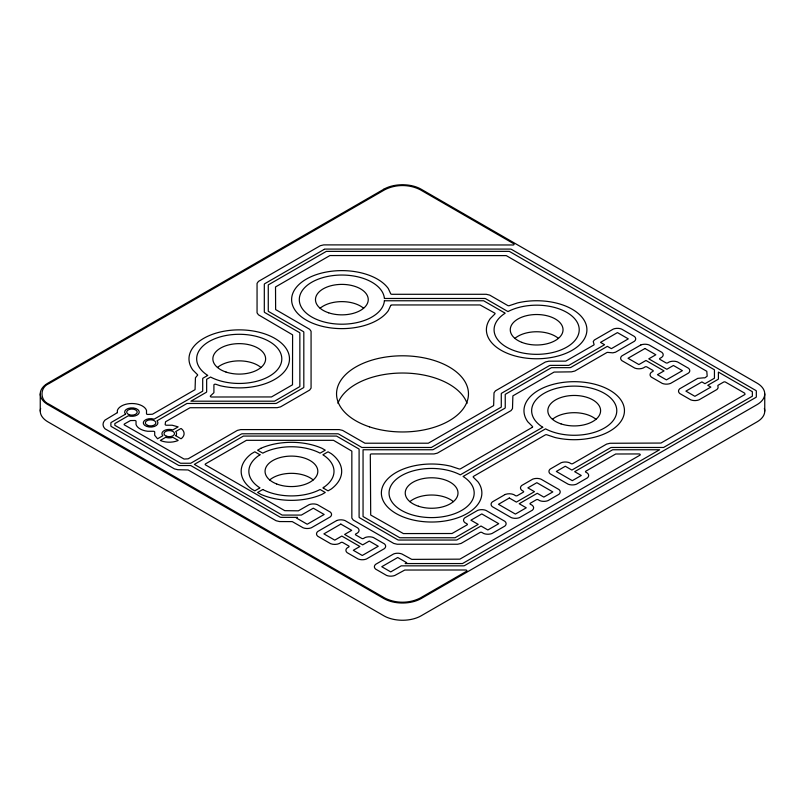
<?xml version="1.0" encoding="UTF-8"?>
<svg xmlns="http://www.w3.org/2000/svg" width="805" height="805" viewBox="0 0 805 805"><rect width="100%" height="100%" fill="white"/><g stroke="black" fill="none" stroke-linecap="round" stroke-linejoin="round"><path stroke-width="1.21" d="M764.75 393.887L764.75 411.114M40.25 393.887L40.25 411.114M764.348 408.477A26.384 15.235 0 0 1 757.022 421.89L421.156 615.795A26.384 15.235 0 0 1 383.844 615.795L47.978 421.89A26.384 15.235 0 0 1 40.653 408.477M217.491 367.472A26.384 15.235 0 0 1 260.981 367.472M320.118 308.224A26.384 15.235 0 0 1 363.598 308.224M514.908 338.362A26.384 15.235 0 0 1 558.398 338.362M552.471 419.294A26.384 15.235 0 0 1 595.952 419.294M409.876 501.626A26.384 15.235 0 0 1 453.356 501.626M269.685 479.941A26.384 15.235 0 0 1 313.175 479.941M337.929 403.315A65.97 38.087 0 0 1 402.5 373.027A65.97 38.087 0 0 1 467.071 403.315M384.377 300.768L384.317 301.432A42.574 24.583 0 0 1 319.676 320.601A42.574 24.583 0 0 1 319.676 278.641A42.574 24.583 0 0 1 384.317 297.81L384.377 298.474L484.65 298.474A1.992 1.147 0 0 1 485.717 298.736L507.985 311.595L508.841 311.143A42.574 24.583 0 0 1 578.03 323.982A42.574 24.583 0 0 1 526.641 353.647A42.574 24.583 0 0 1 504.413 313.698L505.188 313.205L483.634 300.768L384.377 300.768M117.379 412.643L105.032 420.079A15.436 8.915 0 0 0 105.032 428.813L174.484 468.913L177.875 469.718L188.118 469.949L276.115 520.744L279.506 521.56L292.255 521.61L303.123 527.798A7.396 4.277 0 0 0 311.344 527.798L330.322 516.85A7.396 4.277 0 0 0 330.322 512.101L317.412 504.644A7.396 4.277 0 0 0 309.19 504.644L298.343 510.833L284.779 510.672L205.557 464.928A1.318 0.765 0 0 1 205.557 463.851L246.451 440.315L333.501 440.315L351.845 451.132L351.845 518.078L353.244 520.03L393.756 543.425L397.157 544.24L457.703 544.24L461.094 543.425L480.072 532.467A1.318 0.765 0 0 1 481.933 532.467L483.755 533.524A7.396 4.277 0 0 0 491.976 533.524L504.886 526.067A7.396 4.277 0 0 0 504.886 521.328L485.908 510.37A7.396 4.277 0 0 0 477.687 510.37L464.777 517.816A7.396 4.277 0 0 0 464.777 522.566L467.011 523.854A1.318 0.765 0 0 1 467.011 524.93L452.008 533.514L403.365 533.574L370.702 515.029L370.31 454.704A1.318 0.765 0 0 1 371.628 453.94L434.006 453.94L437.397 453.124L511.084 410.58L512.493 408.628L512.886 395.869L554.092 372.071L571.449 371.85L574.84 371.035L606.779 352.6A1.318 0.765 0 0 1 608.218 352.439L612.816 352.842L615.483 352.208L634.461 341.25A7.396 4.277 0 0 0 634.461 336.5L621.551 329.054A7.396 4.277 0 0 0 613.33 329.054L594.352 340.012L593.245 341.551L593.989 344.238A1.318 0.765 0 0 1 593.698 345.073L565.754 361.123L548.819 361.183L545.418 361.998L495.427 390.858L494.018 392.82L493.636 405.579L428.31 443.213L364.957 443.223L342.608 430.403L339.217 429.598L240.755 429.598L237.364 430.403L188.118 458.83L184.083 459.061L124.523 424.99A1.318 0.765 0 0 1 124.523 423.913L130.47 420.562L134.717 420.502A1.318 0.765 0 0 1 136.035 421.257L136.035 424.537A14.852 8.573 0 0 0 147.707 431.269L153.373 431.269A1.318 0.765 0 0 1 154.701 432.033L154.701 435.304L157.559 438.775L162.882 435.706A7.326 4.226 0 0 1 164.089 430.645A7.326 4.226 0 0 1 172.803 429.93L178.167 426.881L172.159 425.221L166.484 425.221A1.318 0.765 0 0 1 165.166 424.466L165.558 421.77L190.01 407.733L277.172 407.672L280.573 406.857L309.663 390.063L311.072 388.101L311.072 331.257L309.663 329.295L275.632 309.563L275.521 286.952L329.899 255.557L506.265 255.618L706.8 371.306L707.182 376.166L705.16 377.656A1.318 0.765 0 0 1 703.721 377.817L697.764 378.36L679.752 388.755A7.396 4.277 0 0 0 679.752 393.504L690.771 399.864A7.396 4.277 0 0 0 698.992 399.864L717.003 389.459L718.1 387.919L717.939 386.018A1.318 0.765 0 0 1 718.221 385.193L723.604 382.083A1.318 0.765 0 0 1 725.466 382.083L744.716 393.192L744.997 394.44L660.955 443.052L610.019 443.273L606.618 444.088L572.818 463.6A1.318 0.765 0 0 1 570.956 463.6L569.407 462.714A7.396 4.277 0 0 0 561.186 462.714L550.177 469.074A7.396 4.277 0 0 0 550.177 473.823L568.189 484.218A7.396 4.277 0 0 0 576.41 484.218L587.419 477.858A7.396 4.277 0 0 0 587.419 473.109L585.879 472.223A1.318 0.765 0 0 1 585.879 471.146L615.714 454L638.918 453.94A1.318 0.765 0 0 1 640.136 454.412A1.318 0.765 0 0 1 639.844 455.238L459.866 559.153L411.778 559.374L401.846 553.951A7.396 4.277 0 0 0 393.625 553.951L375.613 564.355A7.396 4.277 0 0 0 375.613 569.095L386.621 575.454A7.396 4.277 0 0 0 394.842 575.454L404.784 570.041L465.532 569.99A1.318 0.765 0 0 1 466.799 570.443A1.318 0.765 0 0 1 466.528 571.288L420.23 598.024C409.292 603.609 395.708 603.609 384.77 598.024L48.914 404.12C39.707 400.367 39.707 387.396 48.914 383.643L384.77 189.739C395.708 184.154 409.292 184.154 420.23 189.739L513.741 243.734A1.318 0.765 0 0 1 513.912 244.69A1.318 0.765 0 0 1 512.302 244.972L323.691 244.891L320.299 245.706L258.455 281.408L257.057 283.37L257.057 312.853L258.455 314.815L292.597 334.84L292.507 384.8L271.486 396.946L211.635 397.006A1.318 0.765 0 0 1 210.417 396.533A1.318 0.765 0 0 1 210.699 395.708L213.909 392.699L213.909 384.961A1.318 0.765 0 0 1 215.891 384.297L220.007 385.675A50.252 29.01 0 0 0 289.055 362.653A50.252 29.01 0 0 0 232.675 330.11A50.252 29.01 0 0 0 192.808 369.968L197.477 374.637A1.318 0.765 0 0 1 197.265 375.563L195.444 377.756L195.052 389.66L152.497 414.223L147.828 414.454A1.318 0.765 0 0 1 146.51 413.69L146.51 410.419A14.852 8.573 0 0 0 131.94 403.516A14.852 8.573 0 0 0 117.379 410.419L117.379 412.643M390.697 305.518L388.282 310.72A50.252 29.01 0 0 1 311.273 322.634A50.252 29.01 0 0 1 311.273 276.608A50.252 29.01 0 0 1 388.282 288.522L390.697 293.724A1.318 0.765 0 0 0 391.975 294.288L486.29 294.288L489.692 295.103L507.744 305.528A1.318 0.765 0 0 0 509.344 305.648L517.424 302.952A50.252 29.01 0 0 1 586.473 325.965A50.252 29.01 0 0 1 530.092 358.517A50.252 29.01 0 0 1 490.225 318.649L494.894 313.99A1.318 0.765 0 0 0 494.683 313.065L480.082 304.954L391.975 304.954A1.318 0.765 0 0 0 390.697 305.518M175.671 435.676L180.964 438.775L181.608 438.393A14.852 8.573 0 0 0 181.608 428.874L180.964 428.491L175.671 431.591A7.326 4.226 0 0 1 175.671 435.676M259.965 454.785L259.19 455.278A42.574 24.583 0 0 0 259.19 487.387L259.965 487.88L254.803 490.859L251.563 488.997A50.252 29.01 0 0 1 251.563 453.668L254.803 451.806L259.965 454.785M323.67 487.387L322.896 487.88L328.058 490.859L331.288 488.997A50.252 29.01 0 0 0 331.288 453.668L328.058 451.806L322.896 454.785L323.67 455.278A42.574 24.583 0 0 1 323.67 487.387M383.844 189.205L47.978 383.11A26.384 15.235 0 0 0 47.978 404.653L383.844 598.558A26.384 15.235 0 0 0 421.156 598.558L757.022 404.653A26.384 15.235 0 0 0 757.022 383.11L421.156 189.205A26.384 15.235 0 0 0 383.844 189.205M324.274 249.339L264.754 283.702A1.992 1.147 0 0 0 264.312 284.316L264.312 311.907A1.992 1.147 0 0 0 264.754 312.521L299.852 332.787L299.852 386.571L274.515 401.192L190.926 401.192L206.211 392.367A1.992 1.147 0 0 0 206.654 391.753L206.654 379.296L210.568 377.032L211.423 377.485A42.574 24.583 0 0 0 280.613 364.645A42.574 24.583 0 0 0 229.224 334.981A42.574 24.583 0 0 0 206.996 374.929L207.77 375.422L203.142 378.088A1.992 1.147 0 0 0 202.699 378.712L202.699 391.17L154.147 419.164A7.326 4.226 0 0 0 143.391 422.152A7.326 4.226 0 0 0 151.833 427.022A7.326 4.226 0 0 0 157.015 420.814L186.971 403.476L275.531 403.476A1.992 1.147 0 0 0 276.598 403.225L303.374 387.769A1.992 1.147 0 0 0 303.817 387.155L303.817 332.203A1.992 1.147 0 0 0 303.374 331.59L268.266 311.324L268.266 284.9L326.347 251.371L509.324 251.371L714.438 369.797L714.438 378.219L704.959 383.693L701.88 381.912L685.9 391.129L694.876 396.312L710.845 387.094L707.756 385.303L717.959 379.417A1.992 1.147 0 0 0 718.402 378.803L718.402 372.081L752.353 391.683L752.353 396.211L663.582 447.469L611.659 447.469A1.992 1.147 0 0 0 610.592 447.721L571.882 470.07L565.301 466.266L556.325 471.448L572.295 480.666L581.27 475.483L574.679 471.68L612.675 449.754L659.617 449.754L462.493 563.56L405.187 563.56L406.706 562.685L397.73 557.503L381.761 566.72L390.737 571.902L401.232 565.845L463.509 565.845A1.992 1.147 0 0 0 464.576 565.593L755.875 397.408A1.992 1.147 0 0 0 756.318 396.795L756.318 391.099A1.992 1.147 0 0 0 755.875 390.485L511.406 249.339A1.992 1.147 0 0 0 510.34 249.087L325.341 249.087A1.992 1.147 0 0 0 324.274 249.339M125.56 414.152L111.332 422.373A1.992 1.147 0 0 0 110.889 422.987L110.889 425.905A1.992 1.147 0 0 0 111.332 426.519L178.448 465.28A1.992 1.147 0 0 0 179.515 465.532L190.745 465.532L280.08 517.112A1.992 1.147 0 0 0 281.146 517.363L297.417 517.363L296.361 517.977L307.228 524.246L324.163 514.476L313.296 508.197L301.382 515.079L282.163 515.079L194.357 464.384L243.412 436.069L336.56 436.069L359.1 449.079L359.1 517.122A1.992 1.147 0 0 0 359.543 517.746L397.73 539.793A1.992 1.147 0 0 0 398.797 540.044L456.063 540.044A1.992 1.147 0 0 0 457.129 539.793L480.998 526.007L487.86 529.972L498.728 523.693L481.793 513.922L470.925 520.191L478.2 524.387L455.046 537.76L399.813 537.76L363.055 516.538L363.055 449.754L432.366 449.754A1.992 1.147 0 0 0 433.432 449.492L504.795 408.296A1.992 1.147 0 0 0 505.238 407.672L505.238 394.359L551.475 367.664L569.809 367.664A1.992 1.147 0 0 0 570.876 367.402L607.362 346.341L611.367 348.656L628.303 338.875L617.445 332.606L600.51 342.387L604.565 344.721L568.793 365.379L550.459 365.379A1.992 1.147 0 0 0 549.392 365.631L501.726 393.152A1.992 1.147 0 0 0 501.284 393.766L501.284 407.089L431.349 447.469L361.898 447.469L338.643 434.036A1.992 1.147 0 0 0 337.577 433.784L242.396 433.784A1.992 1.147 0 0 0 241.329 434.036L190.745 463.247L180.531 463.247L114.843 425.322L114.843 423.581L128.357 415.772A7.326 4.226 0 0 0 139.164 412.794A7.326 4.226 0 0 0 130.722 407.924A7.326 4.226 0 0 0 125.54 414.132L125.56 414.152M165.679 437.316L160.366 440.385L161.01 440.758A14.852 8.573 0 0 0 177.513 440.758L178.167 440.385L172.844 437.316A7.326 4.226 0 0 1 165.719 437.336L165.679 437.316M260.84 448.315L257.6 450.186L262.762 453.165L263.617 452.722A42.574 24.583 0 0 1 319.233 452.722L320.088 453.165L325.26 450.186L322.02 448.315A50.252 29.01 0 0 0 260.84 448.315M262.762 489.5L257.6 492.479L260.84 494.351A50.252 29.01 0 0 0 322.02 494.351L325.26 492.479L320.088 489.5L319.233 489.943A42.574 24.583 0 0 1 263.617 489.943L262.762 489.5M336.721 520.543L317.744 531.501A7.396 4.277 0 0 0 317.744 536.241L330.644 543.697A7.386 4.267 0 0 0 340.897 542.53A1.318 0.765 0 0 1 342.759 542.53L348.696 545.951A1.318 0.765 0 0 1 348.696 547.028L347.156 547.923A7.396 4.277 0 0 0 347.156 552.673L358.175 559.032A7.396 4.277 0 0 0 366.396 559.032L384.408 548.628A7.396 4.277 0 0 0 384.408 543.878L373.389 537.519A7.396 4.277 0 0 0 365.168 537.519L363.629 538.414A1.318 0.765 0 0 1 361.757 538.414L355.82 534.983A1.318 0.765 0 0 1 355.82 533.906A7.386 4.267 0 0 0 357.843 528L344.943 520.543A7.396 4.277 0 0 0 336.721 520.543M640.861 344.943L621.883 355.901A7.396 4.277 0 0 0 621.883 360.65L634.793 368.106A7.386 4.267 0 0 0 645.036 366.929A1.318 0.765 0 0 1 646.898 366.929L652.835 370.36A1.318 0.765 0 0 1 652.835 371.437L651.295 372.333A7.396 4.277 0 0 0 651.295 377.072L662.314 383.432A7.396 4.277 0 0 0 670.535 383.432L688.547 373.037A7.396 4.277 0 0 0 688.547 368.288L677.528 361.928A7.396 4.277 0 0 0 669.307 361.928L667.768 362.824A1.318 0.765 0 0 1 665.896 362.824L659.959 359.392A1.318 0.765 0 0 1 659.959 358.316A7.386 4.267 0 0 0 661.982 352.399L649.082 344.943A7.396 4.277 0 0 0 640.861 344.943M340.827 524.095L323.892 533.876L334.759 540.145L341.823 536.06L359.895 546.494L353.304 550.298L362.28 555.48L378.249 546.253L369.274 541.071L362.693 544.874L344.631 534.45L351.694 530.364L340.827 524.095M644.976 348.495L628.031 358.275L638.898 364.554L645.972 360.469L664.034 370.904L657.454 374.697L666.419 379.88L682.388 370.662L673.423 365.48L666.832 369.284L648.77 358.849L655.834 354.774L644.976 348.495M532.246 427.375L460.52 468.792A1.318 0.765 0 0 1 458.931 468.913L450.84 466.216A50.252 29.01 0 0 0 381.801 489.229A50.252 29.01 0 0 0 438.172 521.781A50.252 29.01 0 0 0 478.039 481.913L473.37 477.254A1.318 0.765 0 0 1 473.582 476.329L545.307 434.921A1.318 0.765 0 0 1 546.897 434.801L554.987 437.497A50.252 29.01 0 0 0 624.026 414.474A50.252 29.01 0 0 0 567.656 381.932A50.252 29.01 0 0 0 527.788 421.79L532.457 426.459A1.318 0.765 0 0 1 532.246 427.375M542.751 427.244L460.279 474.859L459.424 474.407A42.574 24.583 0 0 0 390.234 487.246A42.574 24.583 0 0 0 441.623 516.911A42.574 24.583 0 0 0 463.851 476.963L463.076 476.469L545.548 428.854L546.404 429.307A42.574 24.583 0 0 0 615.594 416.467A42.574 24.583 0 0 0 564.204 386.803A42.574 24.583 0 0 0 541.976 426.751L542.751 427.244M505.208 494.471L492.308 501.928A7.396 4.277 0 0 0 492.308 506.667L511.286 517.625A7.396 4.277 0 0 0 519.507 517.625L532.407 510.179A7.386 4.267 0 0 0 530.384 504.262A1.318 0.765 0 0 1 530.384 503.185L536.321 499.754A1.318 0.765 0 0 1 538.193 499.754L539.732 500.65A7.396 4.277 0 0 0 547.953 500.65L558.972 494.29A7.396 4.277 0 0 0 558.972 489.541L540.96 479.136A7.396 4.277 0 0 0 532.739 479.136L521.721 485.496A7.396 4.277 0 0 0 521.721 490.245L523.26 491.141A1.318 0.765 0 0 1 523.26 492.217L517.323 495.639A1.318 0.765 0 0 1 515.462 495.639A7.386 4.267 0 0 0 505.218 494.471M509.324 498.023L498.456 504.302L515.391 514.073L526.259 507.804L519.195 503.719L537.257 493.294L543.838 497.098L552.814 491.915L536.844 482.688L527.869 487.87L534.46 491.674L516.387 502.109L509.324 498.023M226.044 372.061A26.384 15.235 0 0 0 265.62 358.869A26.384 15.235 0 0 0 226.044 345.677A26.384 15.235 0 0 0 226.044 372.061M328.661 312.813A26.384 15.235 0 0 0 368.247 299.621A26.384 15.235 0 0 0 328.661 286.429A26.384 15.235 0 0 0 328.661 312.813M521.861 342.377A26.384 15.235 0 0 0 562.967 330.845A26.384 15.235 0 0 0 525.122 316.053A26.384 15.235 0 0 0 521.861 342.377M561.015 423.883A26.384 15.235 0 0 0 600.6 410.691A26.384 15.235 0 0 0 561.015 397.499A26.384 15.235 0 0 0 561.015 423.883M418.419 506.214A26.384 15.235 0 0 0 458.005 493.022A26.384 15.235 0 0 0 418.419 479.83A26.384 15.235 0 0 0 418.419 506.214M276.638 483.946A26.384 15.235 0 0 0 317.754 472.424A26.384 15.235 0 0 0 279.899 457.632A26.384 15.235 0 0 0 276.638 483.946M129.303 414.726A5.273 3.049 0 0 0 137.222 412.09A5.273 3.049 0 0 0 129.303 409.453A5.273 3.049 0 0 0 129.303 414.726M147.506 425.332A5.273 3.049 0 0 0 155.848 423.178A5.273 3.049 0 0 0 148.452 420.079A5.273 3.049 0 0 0 147.506 425.332M166.625 436.27A5.273 3.049 0 0 0 174.544 433.633A5.273 3.049 0 0 0 166.625 430.997A5.273 3.049 0 0 0 166.625 436.27M369.515 426.861A65.97 38.087 0 0 0 468.47 393.887A65.97 38.087 0 0 0 369.515 360.902A65.97 38.087 0 0 0 369.515 426.861"/></g></svg>
